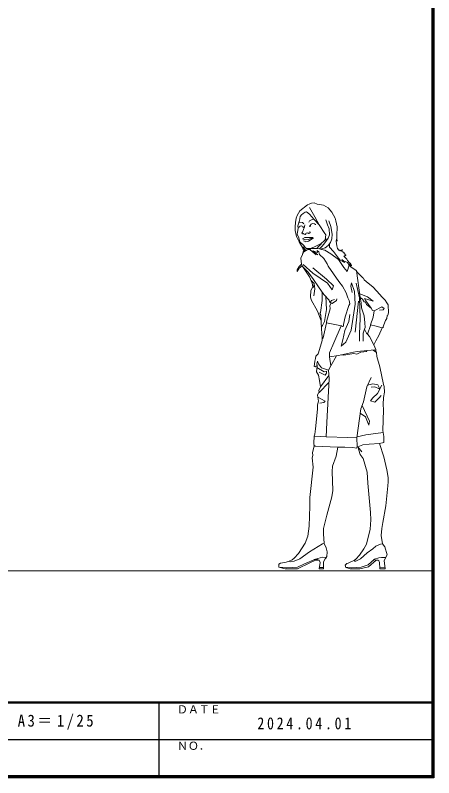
# Model space of a CAD drawing. Units: millimetres at full size, sheet at 1:25; details may follow other scales. Extents: x -11962 to 10485, y -9055 to 3479.
# Drawn here: x 2835 to 4750, y -3504 to -12 of the extents above; entities that cross this region are included whole.
import ezdxf
from ezdxf.enums import TextEntityAlignment as Align

# ---------------------------------------------------------------- set-up
doc = ezdxf.new("R2010")
doc.units = ezdxf.units.MM
doc.header["$LTSCALE"] = 25
doc.layers.add('5-0', color=7, linetype='Continuous', lineweight=18)
doc.layers.add('F-0', color=6, linetype='Continuous')
doc.layers.add('F-A', color=7, linetype='Continuous')
doc.styles.add('ＭＳ ゴシック', font='')
doc.styles.get('ＭＳ ゴシック').set_extended_font_data('MS Gothic')

msp = doc.modelspace()

# ---------------------------------------------------------------- linework, layer by layer
at = {"layer": '5-0', "color": 8}
for p, q in [((4254.79, -1030.44), (4257.05, -1046.47)), ((4167.64, -1080.26), (4177.86, -1084.21)), ((4396.42, -1183.12), (4413.43, -1304.71)), ((4405.19, -1322.17), (4390.63, -1463.49)), ((4487.79, -1557.05), (4472.43, -1545.47)), ((4305.67, -1571.68), (4278.34, -1617.71)), ((4269.99, -1661.87), (4232.34, -1714.14)), ((4269.94, -1694.84), (4225.35, -1739.89)), ((4485.91, -2507.28), (4474.93, -2505.45)), ((4245.53, -2541.58), (4226.83, -2541.15)), ((4526.6, -2540.05), (4503.47, -2541.36))]:
    msp.add_line(p, q, dxfattribs=at)
at = {"layer": '5-0'}
msp.add_line((4741.67, -2556), (-4991.67, -2556), dxfattribs=at)
at = {"layer": '5-0', "color": 8}
for points in [[(4210.94, -1572.92), (4221.49, -1563.48), (4227.8, -1543.13), (4239.48, -1502.56), (4239.94, -1490.99), (4238.14, -1465.58), (4235.58, -1453.56), (4234.74, -1412.09), (4217.87, -1367.57), (4188.38, -1315.08), (4186.55, -1302.06), (4188.2, -1272.44), (4196.83, -1255.5), (4193.76, -1240), (4181.69, -1210.73), (4147.99, -1159.72), (4134.7, -1170.47), (4124.18, -1185.5), (4124.94, -1178.32), (4133.73, -1163.65), (4145.28, -1153.02), (4141.25, -1124.39), (4148.6, -1107.43), (4153.58, -1090.85), (4150.8, -1078.94), (4133.5, -1050.27), (4122.16, -1026.2), (4115.53, -997.94), (4116.31, -981.45), (4117.48, -961.39), (4120.98, -942.21), (4124.48, -929.33), (4131.05, -918.83), (4137.27, -908.18), (4171.62, -880.73), (4179.1, -877.22), (4190.23, -873.45), (4202.19, -871.3), (4216.42, -877.07), (4245.25, -882.06)], [(4181.92, -893.11), (4206.36, -935.96), (4226.76, -974.56)], [(4245.25, -882.06), (4266.25, -894.53), (4283.73, -914.44), (4299, -942.09), (4302.43, -954), (4307.26, -981.76), (4306.3, -1020.7), (4306.46, -1034.45), (4308.22, -1046.97), (4305.25, -1038.42), (4302.95, -1046.92), (4306.43, -1068.94), (4309.16, -1080.7), (4315.81, -1088.38), (4318.41, -1088.01), (4321.5, -1091.11), (4324.73, -1088.89), (4326.08, -1092.24), (4331.43, -1086.18), (4332.29, -1086.06), (4329.68, -1092.62), (4335.37, -1095.36), (4336.1, -1100.57), (4339.57, -1100.08), (4343.65, -1103.93), (4342.28, -1106.78), (4347.11, -1109.64), (4348.34, -1112.12), (4343.01, -1111.98), (4342.63, -1115.58), (4338.17, -1115.32), (4345.22, -1121.41), (4351.64, -1129.35), (4355.58, -1136.22), (4359.06, -1138.04), (4362.64, -1144.62), (4368.33, -1147.36), (4373.38, -1158.15), (4371.89, -1160.13), (4363.71, -1149.3)], [(4151.22, -983.74), (4154.37, -982.07), (4150.75, -979.35), (4144.7, -976.67), (4138.07, -977.6), (4134.71, -982.07), (4132.24, -985.33)], [(4155.69, -967.45), (4148.65, -962.14), (4137.21, -960.52), (4132.86, -961.13)], [(4159.46, -972.45), (4158.89, -981.44), (4149.49, -1006.42), (4147.03, -1009.68), (4150.08, -1012.78), (4152.79, -1012.4), (4156.74, -1015.38), (4161.68, -1016.68), (4164.14, -1013.42), (4166.22, -1010.67), (4173.58, -1009.48), (4176.33, -1011.56), (4181.45, -1010.84), (4184.55, -1006.71), (4182.46, -1002.71)], [(4202.04, -946.64), (4189.77, -949.76), (4182.06, -953.92), (4177.78, -959.58)], [(4187.33, -978.36), (4181.91, -979.13), (4185.15, -974.83), (4189.68, -968.82), (4195.45, -966.17), (4204.22, -967.39), (4208.35, -970.5), (4211.06, -970.12)], [(4255.44, -949.96), (4264.22, -971.66), (4271.46, -991.13), (4273.57, -1017.86), (4266.77, -1033.57), (4251.06, -1054.41), (4239.03, -1069.42), (4226.79, -1081.38)], [(4269.83, -953.26), (4278.88, -979.84), (4285.46, -1014.97), (4284.26, -1035.62), (4277.28, -1052.98), (4266.75, -1066.96), (4252.38, -1076.96), (4237.45, -1081.52), (4234.69, -1085.18)], [(4199.17, -1032), (4188.6, -1039.94), (4176.8, -1047.74), (4165.05, -1049.39), (4158.04, -1047.61), (4154.6, -1045.02)], [(4272.44, -1059.4), (4273.44, -1075.23), (4290.49, -1094.55), (4314.85, -1125.13), (4321.77, -1133.58), (4341.31, -1144.35), (4329.7, -1131.64), (4337.48, -1137.51), (4355.31, -1144.85), (4362.32, -1157.57), (4353.72, -1186.03), (4338.04, -1167.75), (4313.4, -1130.86), (4279.73, -1105.48), (4251.09, -1088.2), (4236.7, -1084.9), (4226.79, -1081.38), (4215.66, -1080.89), (4195.63, -1081.25), (4179.57, -1083.5), (4170.67, -1087.21), (4155.5, -1095.89), (4149.8, -1103.45)], [(4164, -1091.02), (4159.89, -1083.4), (4151.14, -1073.57), (4157.82, -1086.15), (4157.39, -1094.81)], [(4215.66, -1080.89), (4223.95, -1069.9), (4235.04, -1061.37)], [(4174.3, -1085.69), (4184.89, -1086.44), (4211.57, -1110.14)], [(4219.66, -1109.41), (4196.99, -1090.88), (4217.85, -1099.43), (4216.44, -1089.38), (4224.68, -1095.6), (4226.43, -1108.05), (4246.3, -1126.97), (4262.01, -1151.39), (4267.04, -1160.92), (4315.92, -1231.89), (4332.73, -1252.47), (4349.35, -1283.31), (4357.1, -1306.39), (4363.44, -1319.43), (4365.93, -1334.24), (4361.55, -1341), (4344.39, -1393.79), (4336.91, -1428.02), (4336.83, -1436.22), (4332.06, -1437.3), (4328.4, -1434.54), (4259.36, -1421.3), (4258.79, -1417.28), (4260.3, -1410.51), (4275.35, -1357.2), (4274.01, -1341.82), (4279.77, -1330.36), (4285.73, -1331.98), (4304.87, -1319.46), (4306.89, -1310.58)], [(4363.71, -1149.3), (4362.32, -1157.57), (4369.1, -1162.87), (4371.74, -1165.45), (4388.56, -1177.46), (4395.6, -1181.63), (4399.55, -1188.8), (4407, -1195.9), (4424.79, -1215.52), (4428.51, -1216.77), (4432.09, -1223.34), (4449.4, -1239.49), (4471.29, -1256.77), (4489.83, -1275.4), (4514.17, -1303.84), (4527.52, -1317), (4535.55, -1330.03), (4541.1, -1338.1), (4542.75, -1375.03), (4539.75, -1385.18), (4536.52, -1387.41), (4535.87, -1401.66), (4529.9, -1409.57), (4517.68, -1442.26), (4520.41, -1442.76), (4514.46, -1444.48), (4498.14, -1479.5), (4485.56, -1503.39), (4475.73, -1521.58), (4484.85, -1542.42), (4485.33, -1552.09), (4487.79, -1557.05), (4489.36, -1574.53), (4503.8, -1621.79), (4520.65, -1702.85), (4522.49, -1712.33), (4524.33, -1737.86), (4519.39, -1763.19), (4518.58, -1795.16), (4519.38, -1819.82)], [(4145.28, -1153.02), (4149.84, -1162.53), (4175.93, -1188.88), (4199.83, -1221.97), (4221.83, -1256.16), (4247.68, -1291.45), (4271.22, -1317.63), (4272.21, -1324.66), (4279.77, -1330.36), (4278.44, -1326.55), (4277.72, -1324.5), (4281.52, -1319.46), (4296.33, -1314.11)], [(4153.06, -1154.4), (4196.97, -1192.88), (4263.7, -1239.22), (4284.79, -1269.85), (4290.85, -1251.8), (4259.6, -1221.77), (4197.26, -1168.68)], [(4188.6, -1227.47), (4202.48, -1240.85), (4199.23, -1258.52)], [(4202.48, -1240.85), (4206.33, -1265.3), (4201.83, -1297.47)], [(4377.12, -1282.69), (4370.94, -1253.25), (4372.92, -1238.22), (4386.66, -1277.67), (4389.9, -1335.79), (4371.32, -1454.32), (4347.1, -1509.33), (4326.74, -1527.76), (4333.64, -1498.11), (4342.52, -1456.32), (4361.2, -1414.37), (4365.75, -1382.6)], [(4395.59, -1239.14), (4410.28, -1305.89), (4412.98, -1400.95), (4410.52, -1470.94), (4409.46, -1504.26)], [(4239.57, -1280.38), (4239.13, -1318.04), (4232.17, -1373.5), (4228.72, -1378.08), (4233.97, -1386.36), (4234.74, -1412.09)], [(4411.12, -1288.16), (4446.95, -1301.56), (4473.29, -1321.41), (4432.82, -1308.87), (4439.74, -1320.19), (4462.88, -1354.4)], [(4256.33, -1301.07), (4259.74, -1359.8), (4250.66, -1414.73), (4240.52, -1432.95), (4235.33, -1441.39)], [(4477.72, -1365.58), (4513.16, -1347.15), (4522.49, -1355.26), (4518, -1361.22), (4502.34, -1363.42)], [(4259.36, -1421.3), (4243.24, -1490.33), (4239.78, -1494.92)], [(4514.46, -1444.48), (4485.98, -1436.58), (4460.97, -1430.85)], [(4326.77, -1434.23), (4292.35, -1513.33), (4272.98, -1559.07), (4272.53, -1576.33), (4278.34, -1617.71), (4268.77, -1637.07), (4236.96, -1626.38), (4222.14, -1608.4), (4217.29, -1597.19), (4215.6, -1608.49), (4215.91, -1615.96)], [(4433.24, -1449.31), (4427.34, -1468.16), (4427.13, -1504.65)], [(4446.92, -1473.43), (4455.69, -1483.43), (4475.73, -1521.58)], [(4485.12, -1547.78), (4478.26, -1544.98), (4399.31, -1551.57), (4382.95, -1554.68), (4313.91, -1570.52), (4272.53, -1576.33)], [(4439.36, -1548.22), (4444.17, -1551.85), (4415.88, -1555.83), (4398.65, -1564.36), (4384.2, -1562.08), (4337.8, -1568.6), (4325.41, -1567.88)], [(4041.75, -2526.59), (4048.09, -2521.72), (4074.37, -2516.34), (4088.37, -2512.08), (4102.64, -2506.54), (4110.47, -2499.24), (4130.92, -2476.64), (4162.24, -2430.32), (4174.48, -2397.88), (4180.21, -2351.67), (4182.28, -2260.89), (4183.55, -2220.89), (4198.82, -2082.5), (4193.58, -2038.99), (4197.09, -2028.76), (4195.01, -2014.02), (4202.14, -1986.47), (4201.43, -1971.53), (4202.38, -1940.43), (4206.36, -1931.02), (4208.84, -1905.9), (4217.61, -1817.07), (4217.41, -1796.75), (4222.03, -1779.29), (4217.39, -1752.52), (4222.12, -1742.12), (4225.35, -1739.89), (4224.01, -1730.35), (4232.34, -1714.14), (4226.65, -1684.85), (4222.74, -1660.63), (4213.8, -1645.07), (4216.34, -1619.06), (4215.91, -1615.96), (4207.75, -1622.86), (4202.97, -1620.4), (4204.28, -1611.02), (4205.24, -1596.72), (4208.56, -1584.76), (4210.94, -1572.92)], [(4215.64, -1626.16), (4247.87, -1645.75), (4258.46, -1642.41), (4259.64, -1650.85), (4252.65, -1660.13), (4225.4, -1647.67)], [(4268.77, -1637.07), (4270.77, -1677.55), (4261.25, -1876.74), (4258.25, -1942.9)], [(4463.37, -1670.78), (4443.64, -1714.11), (4428.16, -1783.25), (4415.94, -1814.46), (4398.42, -1947.8)], [(4447.06, -1706.59), (4471.81, -1700.32), (4493.4, -1705.27), (4500.08, -1717.85), (4500.76, -1722.67), (4479.78, -1713.33), (4464.12, -1715.54)], [(4512.07, -1706.95), (4493.3, -1743.99), (4471.05, -1764.94), (4460.95, -1778.34), (4479.96, -1784.58), (4500.48, -1764.49), (4508.77, -1753.5)], [(4218.87, -1761.04), (4252.45, -1779.05), (4246.67, -1786.01), (4229.19, -1788.46)], [(4422, -1798.99), (4455.83, -1870.92), (4452.34, -1889.84), (4438.41, -1851.86), (4413.27, -1834.83)], [(4519.38, -1819.82), (4517.54, -1914.16), (4522.31, -1941.81), (4521.63, -1968.45), (4501.17, -1973.98), (4522.21, -2035.32), (4534.83, -2093.71), (4540.7, -2129.16), (4540.9, -2149.48), (4539.86, -2167.32), (4531.42, -2259.61), (4517.24, -2335.04), (4513.09, -2362.16), (4508.92, -2395.48), (4515.9, -2432.55), (4526.67, -2447.49), (4536.21, -2482.79), (4523.14, -2509.4), (4527.27, -2547.52), (4503.72, -2547.52), (4502.47, -2517.24), (4498.57, -2510.83), (4493.42, -2508.26), (4490.19, -2507.83), (4485.91, -2507.28), (4451.6, -2538.98), (4411.7, -2547.52), (4368.11, -2547.52), (4347, -2542.12), (4345.31, -2530.52), (4351.5, -2523.72), (4358.2, -2521.02), (4387.98, -2508.1), (4393.57, -2503.78), (4410.69, -2485.37), (4429.84, -2456.14), (4441.68, -2434.44), (4459.67, -2366.12), (4462.83, -2322.51), (4460.38, -2290.03)], [(4202.38, -1940.43), (4258.25, -1942.9), (4357.04, -1946.23), (4398.42, -1947.8), (4398.79, -1988.06)], [(4518.99, -1922.51), (4439.42, -1933.74), (4399.05, -1943.01)], [(4460.38, -2290.03), (4448.46, -2155.38), (4445.73, -2104.72), (4426.66, -2041.65), (4412.89, -2023.53), (4402.49, -1988.41), (4398.79, -1988.36), (4397.04, -1994.49), (4378.95, -1991.72), (4343.27, -1989.65), (4310.52, -1989.83), (4304.01, -2031.44), (4286.55, -2077.25), (4284.76, -2102.27), (4288.35, -2189.34), (4284.11, -2217.39), (4260.49, -2301.22), (4245.35, -2363.51), (4245.05, -2386.56), (4248.86, -2431.68), (4257.82, -2451.72), (4262.51, -2470.27), (4261.41, -2490.44), (4255.44, -2498.34), (4252.34, -2501.44), (4245.49, -2515.68), (4245.53, -2547.52), (4226.08, -2547.52), (4229.49, -2518.37), (4225.15, -2507.91), (4206.05, -2508.96), (4182.16, -2519.69), (4126.68, -2547.52), (4069.48, -2547.74), (4040.85, -2539.11), (4041.75, -2526.59)], [(4310.52, -1989.83), (4207.73, -1985.69), (4201.9, -1981.28)], [(4501.17, -1973.98), (4454.63, -1976.46), (4424.94, -1979.4), (4402.49, -1988.41), (4420.82, -2011.31)], [(4248.86, -2431.68), (4240.43, -2432.86), (4182.05, -2469.32), (4137.51, -2502.19), (4111.1, -2512.46), (4094.63, -2514.77), (4088.37, -2512.08)], [(4515.9, -2432.55), (4505.73, -2433.98), (4485.69, -2444.43), (4470.6, -2455.16), (4445.78, -2473.71), (4414.74, -2502.03), (4393.97, -2511.7), (4386.75, -2512.72), (4387.98, -2508.1)], [(4257.48, -2495.64), (4240.5, -2494.7), (4208.48, -2502.89), (4158.6, -2524.02), (4126.38, -2539.6), (4077.6, -2543.41), (4040.85, -2539.11)], [(4225.15, -2507.91), (4217.33, -2504.71), (4202.77, -2505.3)], [(4346.57, -2539.13), (4371.35, -2543.17), (4417.21, -2540.06), (4449.17, -2529.2), (4479.18, -2503.11), (4499.33, -2497.81), (4510.17, -2496.3), (4530.25, -2494.92)]]:
    msp.add_lwpolyline(points, dxfattribs=at)
for points in [[(4168.33, -913.03), (4181.39, -922.88), (4203.12, -947.88), (4225.44, -972.61), (4251.79, -1011.51), (4256.48, -1018.63), (4253.38, -1040.36), (4249.07, -1046.09), (4234.07, -1057.41), (4200.81, -1074.37), (4188.41, -1079.39), (4167.64, -1080.26), (4161.46, -1075.6), (4155.86, -1066.35), (4137.55, -1049.7), (4133.66, -1039.56), (4132.53, -1031.53), (4124.89, -1014.99), (4126.8, -1005.3), (4129.08, -989.41), (4127.27, -976.56), (4132.41, -963.55), (4133.81, -955.98), (4136.22, -952.77), (4139.01, -934.76), (4145.23, -926.52), (4152.94, -920.12), (4161.15, -914.46)], [(4197.28, -1029.5), (4170.26, -1029.61), (4160.62, -1030.96), (4149.07, -1036.27), (4162.66, -1041.12), (4175.92, -1039.26), (4188.19, -1034.77)], [(4420.01, -1351.57), (4431.88, -1389.7), (4434.23, -1421.32), (4435.66, -1442.83), (4433.24, -1449.31), (4442.11, -1468.55), (4446.92, -1473.43), (4460.88, -1433.21), (4460.97, -1430.85), (4472.19, -1395.56), (4477.72, -1365.58), (4470.41, -1363.95), (4462.88, -1354.4), (4442.84, -1337.74), (4436.92, -1327.07), (4432.22, -1325.08), (4423.44, -1313.04), (4413.43, -1304.71), (4417.71, -1328.88)]]:
    msp.add_lwpolyline(points, close=True, dxfattribs=at)
at = {"layer": 'F-0'}
for p, q in [((4741.67, 3145.83), (4741.67, -3504.17)), ((4745.83, 3145.83), (4745.83, -3504.17)), ((4750, 3145.83), (4750, -3504.17)), ((4750, -3158.33), (-5000, -3158.33)), ((4750, -3158.33), (-5000, -3158.33)), ((4750, -3162.5), (-5000, -3162.5)), ((4750, -3162.5), (-5000, -3162.5)), ((3491.67, -3162.5), (3491.67, -3495.83)), ((3491.67, -3162.5), (3491.67, -3495.83)), ((2241.67, -3329.17), (4741.67, -3329.17)), ((2241.67, -3329.17), (4741.67, -3329.17)), ((4750, -3495.83), (-5000, -3495.83)), ((4750, -3495.83), (-5000, -3495.83)), ((4750, -3500), (-5000, -3500)), ((4750, -3500), (-5000, -3500)), ((4750, -3504.17), (-5000, -3504.17)), ((4750, -3504.17), (-5000, -3504.17))]:
    msp.add_line(p, q, dxfattribs=at)

# ---------------------------------------------------------------- texts
at = {"layer": 'F-0', "color": 7, "style": 'ＭＳ ゴシック'}
for s, p in [('ＤＡＴＥ', (3575, -3220.83)), ('ＤＡＴＥ', (3575, -3220.83)), ('ＮＯ．', (3575, -3387.5)), ('ＮＯ．', (3575, -3387.5))]:
    msp.add_text(s, height=36.66, dxfattribs=at).set_placement(p, align=Align.BOTTOM_LEFT)
at = {"layer": 'F-A', "char_height": 54.99, "attachment_point": 7, "style": 'ＭＳ ゴシック'}
for s, insert in [('\\T1.33;\\W0.9;A3＝1/25', (2845.83, -3283.33)), ('\\T1.39;\\W0.85;2024.04.01', (3942.71, -3283.33))]:
    msp.add_mtext(s, dxfattribs=dict(at, insert=insert))

doc.saveas('drawing.dxf')
